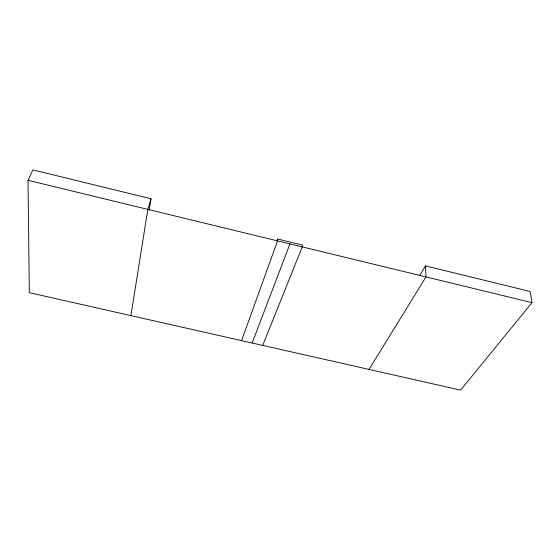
<?xml version="1.0" encoding="UTF-8"?>
<svg xmlns="http://www.w3.org/2000/svg" width="560" height="560" viewBox="0 0 560 560"><rect width="100%" height="100%" fill="white"/><g stroke="black" fill="none" stroke-linecap="round" stroke-linejoin="round"><path stroke-width="0.84" d="M262.738 345.408L302.246 246.876L302.435 245.049L277.774 239.057L277.536 240.877L241.577 340.627M130.928 315.623L147.812 209.384L151.004 198.779L32.872 169.89L28 180.299L29.323 292.67L460.586 390.11L532 302.659L530.187 291.494L425.488 265.895L419.636 275.576M149.198 209.958L151.004 198.779M277.186 240.695L277.774 239.057M252.175 343.021L289.919 243.88M369.019 369.418L425.978 276.913L425.488 265.895M28 180.299L532 302.659"/></g></svg>
